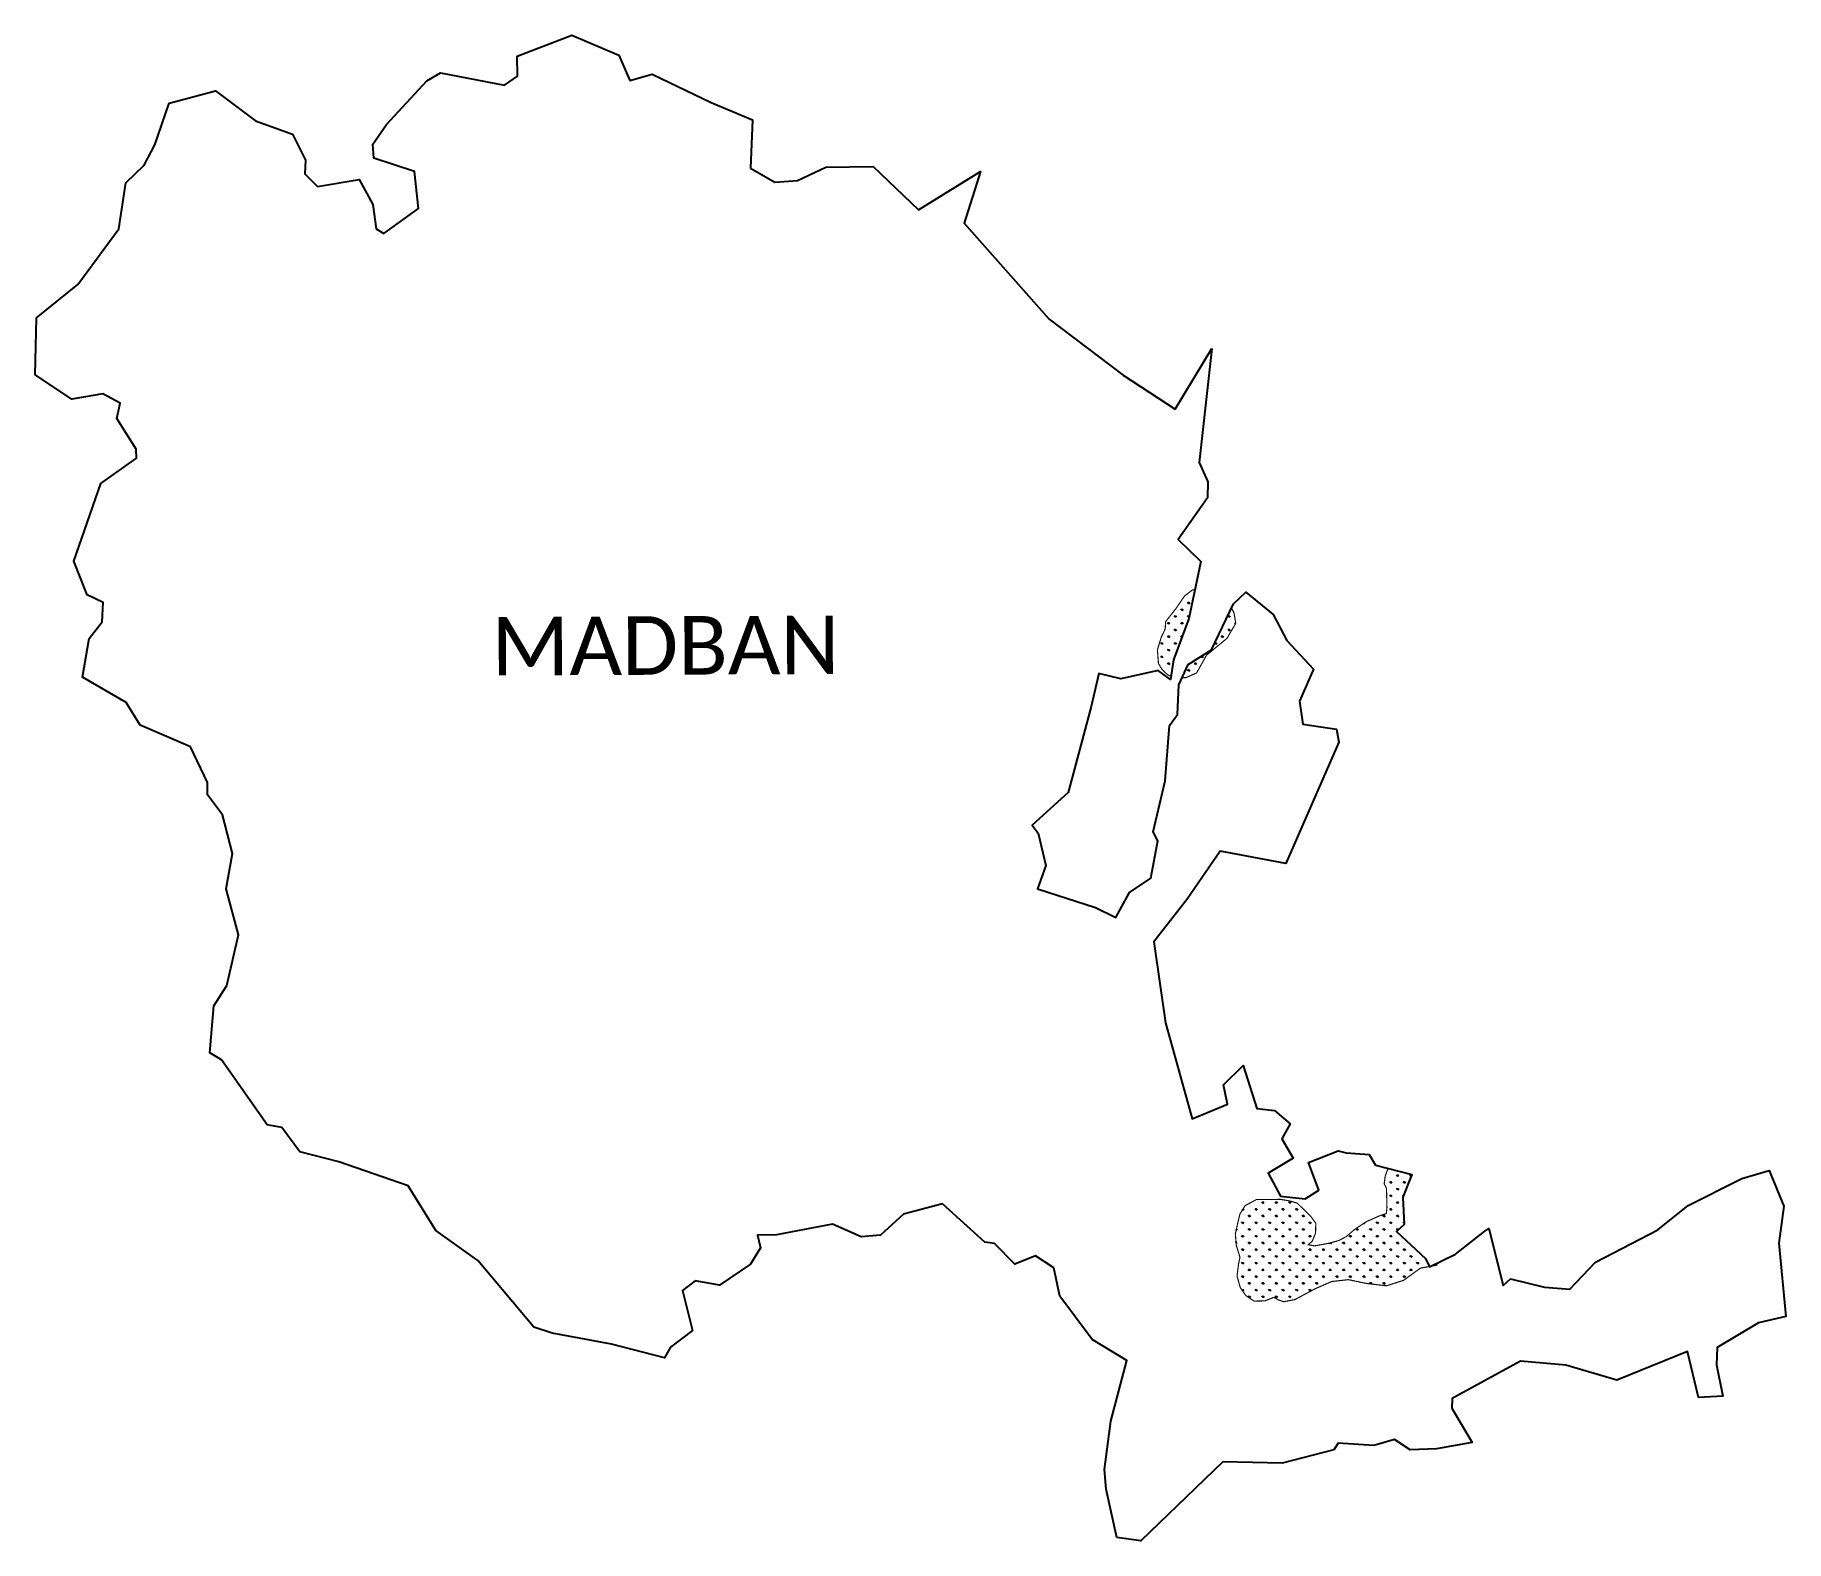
# Model space of a CAD drawing. Header units: metres. Extents: x 320500 to 325169, y 1832958 to 1836973.
import ezdxf

# ---------------------------------------------------------------- set-up
doc = ezdxf.new("R2010")
doc.units = ezdxf.units.M
doc.layers.add('MANGROOVES', color=112, linetype='Continuous')
doc.layers.add('VILLAGE NAME', color=250, linetype='Continuous')
doc.styles.get("Standard").update_dxf_attribs({"font": 'simplex.shx'})

msp = doc.modelspace()

# ---------------------------------------------------------------- hatches: boundary and pattern name
at = {"layer": 'MANGROOVES'}
h = msp.add_hatch(dxfattribs=at)
h.set_pattern_fill('GRASS', color=256)
h.paths.add_polyline_path([(323576.7, 1835416.8), (323592.6, 1835494), (323585.7, 1835493.3), (323564.8, 1835477), (323541.5, 1835443), (323514.6, 1835408.9), (323513.3, 1835389.2), (323502.7, 1835366.8), (323492.6, 1835333.7), (323495.4, 1835296.9), (323505.8, 1835280.4), (323520.8, 1835266.5), (323528.7, 1835263.4), (323535.3, 1835306.7)])
h.paths.add_polyline_path([(323701.5, 1835404.2), (323697, 1835431.4), (323690.1, 1835445.6), (323636.6, 1835333.6), (323575, 1835294.4), (323558.6, 1835259.5), (323568.1, 1835259.3), (323597, 1835271.9), (323623.5, 1835319.3), (323677.9, 1835364.1)])
h = msp.add_hatch(dxfattribs=at)
h.set_pattern_fill('GRASS', color=256)
h.paths.add_polyline_path([(324207.4, 1833711), (324130.2, 1833782.8), (324150.7, 1833801.3), (324146.6, 1833874.8), (324170.6, 1833934.5), (324107.5, 1833951), (324099.9, 1833929.9), (324097.4, 1833909.6), (324103.5, 1833898.1), (324104.7, 1833846.5), (324103, 1833830.8), (324082.9, 1833823.8), (324050.2, 1833809.2), (324018.7, 1833788.5), (323996.2, 1833769.2), (323976.7, 1833759), (323953, 1833752.1), (323912.1, 1833744.5), (323894.7, 1833747.6), (323905.6, 1833757.3), (323914.3, 1833778.5), (323915, 1833804.9), (323901.2, 1833823.5), (323865.5, 1833858.5), (323842.3, 1833865), (323820.5, 1833868.5), (323791.7, 1833868.2), (323757.2, 1833868.4), (323726.5, 1833851.7), (323712.4, 1833829), (323700.5, 1833777.4), (323702.8, 1833746.5), (323712.7, 1833714.3), (323708.9, 1833695.5), (323705, 1833663.9), (323713.5, 1833633.5), (323728.3, 1833612.2), (323750.7, 1833597.2), (323779.5, 1833597.9), (323803.3, 1833607.3), (323813.7, 1833601.1), (323829.2, 1833595.6), (323859.1, 1833601.3), (323913.5, 1833630.3), (323957.6, 1833649.6), (324001.9, 1833654.4), (324049.7, 1833644.4), (324103.3, 1833638.1), (324149, 1833652.6), (324194, 1833685.2), (324217.7, 1833689.4)])

# ---------------------------------------------------------------- linework, layer by layer
at = {"color": 3, "flags": 128}
for points in [[(323637.6, 1836136.8), (323603.6, 1835833.2), (323627.1, 1835782), (323626.6, 1835739.2), (323547.8, 1835628.2), (323608.2, 1835569.4), (323576.7, 1835416.8), (323535.3, 1835306.7), (323527.3, 1835254.2), (323494.9, 1835278.9), (323394.7, 1835256.5), (323336.1, 1835270.7), (323316.2, 1835182.3), (323255, 1834953.7), (323159, 1834866.3), (323174.8, 1834844.9), (323194.8, 1834758.8), (323172.7, 1834696.6), (323327.1, 1834646.6), (323381.6, 1834619.6), (323418.6, 1834686.5), (323474.8, 1834725.1), (323493.8, 1834824.2), (323481.2, 1834848.6), (323513.6, 1834984.7), (323525.1, 1835131.6), (323546.5, 1835161.6), (323549.8, 1835240.8), (323575, 1835294.4), (323636.6, 1835333.6), (323695.1, 1835456.1), (323728.8, 1835487.5), (323801.1, 1835427.8), (323838, 1835358.7), (323908.8, 1835282), (323871.6, 1835196.5), (323880.7, 1835135.6), (323970.2, 1835122.1), (323976.5, 1835087.7), (323835.2, 1834764), (323660, 1834796.7), (323572.4, 1834668.7), (323483.3, 1834555.4), (323513.9, 1834338.9), (323585, 1834082.8), (323679.3, 1834122.5), (323668.7, 1834173.7), (323721.1, 1834225.4), (323758.1, 1834111.2), (323805.1, 1834105.3), (323846.3, 1834070.3), (323824.2, 1834029.8), (323854.4, 1833978.5), (323788.2, 1833938.4), (323820.5, 1833876.9), (323887, 1833870.3), (323923.4, 1833893.4), (323895.3, 1833966.5), (323974.6, 1833998.3), (323995.8, 1833993), (324057.6, 1833987.7), (324074.1, 1833959.6), (324170.6, 1833934.5), (324146.6, 1833874.8), (324150.7, 1833801.3), (324130.2, 1833782.8), (324207.4, 1833711), (324218.2, 1833688.4), (324287.6, 1833722.6), (324365.9, 1833784), (324376.3, 1833790.8), (324414.5, 1833639), (324434.4, 1833656.7), (324525, 1833634.6), (324592.3, 1833629.1), (324661.2, 1833701.2), (324826.9, 1833787.2), (324907.5, 1833852.4), (325051.1, 1833924.4), (325124.1, 1833945.5), (325162.8, 1833850.8), (325149.3, 1833751.3), (325168.7, 1833555.9), (325095.1, 1833539.4), (324985.2, 1833473.5), (324983, 1833427.5), (325000.2, 1833343.8), (324935, 1833339.9), (324906.1, 1833462.6), (324717.9, 1833386.1), (324582, 1833426.9), (324460.7, 1833436.8), (324278.3, 1833337.2), (324277.4, 1833311.4), (324331.7, 1833220.6), (324237.1, 1833203.8), (324167, 1833201.1), (324124.4, 1833228.7), (324069.3, 1833212.1), (323974.4, 1833218.3), (323962.7, 1833200.9), (323825.2, 1833165.6), (323667.4, 1833168.4), (323448.6, 1832957.7), (323384.4, 1832967.3), (323355.9, 1833095.5), (323351.2, 1833148.6), (323368.7, 1833277.1), (323411.3, 1833439.2), (323318.7, 1833494.7), (323232.1, 1833610.1), (323216.1, 1833685.6), (323167.6, 1833717.8), (323112.7, 1833696), (323058.1, 1833751.2), (323032.2, 1833754.8), (322919.7, 1833856.2), (322815.7, 1833829.4), (322754.3, 1833772.9), (322703, 1833768.3), (322626.5, 1833802.6), (322476.7, 1833774.2), (322425.9, 1833773.2), (322433.9, 1833739.1), (322407.4, 1833696), (322324.5, 1833639.4), (322260.1, 1833651.4), (322226.1, 1833625.6), (322253, 1833519.3), (322194.2, 1833474.3), (322178.6, 1833446.3), (322036.7, 1833482.7), (321878.7, 1833512), (321829.5, 1833528), (321680.7, 1833705.5), (321568.6, 1833785.5), (321494.4, 1833904.4), (321309.8, 1833968.7), (321206.1, 1833995.5), (321158.3, 1834059.8), (321118.4, 1834067), (320997.2, 1834240.7), (320965.8, 1834259.5), (320976.9, 1834384.3), (321011.5, 1834438.6), (321042.5, 1834574.2), (321009.8, 1834696.1), (321026.7, 1834790.3), (320999.8, 1834893.4), (320960, 1834946.9), (320960, 1834980.4), (320914.6, 1835075.4), (320780, 1835133.2), (320742.6, 1835193.6), (320626.4, 1835260.9), (320643.8, 1835364), (320678.7, 1835408.3), (320681.5, 1835460.2), (320638.5, 1835480.4), (320603.2, 1835570.1), (320675.1, 1835777.3), (320770.1, 1835845.1), (320769.1, 1835868.4), (320717.6, 1835950.5), (320726.8, 1835991.3), (320680.7, 1836015.9), (320598.1, 1836002.3), (320499.7, 1836067), (320503.4, 1836218.6), (320614, 1836307.6), (320723.5, 1836455.8), (320742.1, 1836578.8), (320791.2, 1836625.9), (320819, 1836680.2), (320857.6, 1836790.9), (320981.2, 1836823.9), (321087.8, 1836744.3), (321186.6, 1836708.8), (321220.9, 1836639.6), (321218.9, 1836602.5), (321253.4, 1836569), (321364.2, 1836587.6), (321400.2, 1836521.1), (321409.4, 1836456.6), (321429.6, 1836443.3), (321522.4, 1836510), (321511.6, 1836609.3), (321403.3, 1836645), (321400.7, 1836682.3), (321437, 1836734.4), (321544.1, 1836850.4), (321581.4, 1836871.8), (321751.2, 1836839.2), (321786.3, 1836862.9), (321785.2, 1836916.7), (321931.1, 1836972.9), (322056.8, 1836919), (322086.1, 1836851.4), (322145.5, 1836868.3), (322302.7, 1836793.3), (322412.5, 1836746.7), (322407.7, 1836617.5), (322472.7, 1836580.5), (322533.3, 1836585.1), (322608.1, 1836620.2), (322734.3, 1836622.7), (322855.2, 1836507.1), (323021.1, 1836609), (322977.6, 1836471.7), (323203.9, 1836215.1), (323401.2, 1836065.7), (323539.7, 1835975.3)], [(323539.7, 1835975.3), (323637.6, 1836136.8)]]:
    msp.add_lwpolyline(points, dxfattribs=at)
at = {"layer": 'MANGROOVES', "const_width": 3.02, "flags": 128}
for points in [[(323528.7, 1835263.4), (323520.8, 1835266.5), (323505.8, 1835280.4), (323495.4, 1835296.9), (323492.6, 1835333.7), (323502.7, 1835366.8), (323513.3, 1835389.2), (323514.6, 1835408.9), (323541.5, 1835443), (323564.8, 1835477), (323585.7, 1835493.3), (323592.6, 1835494)], [(323690.1, 1835445.6), (323697, 1835431.4), (323701.5, 1835404.2), (323677.9, 1835364.1), (323623.5, 1835319.3), (323597, 1835271.9), (323568.1, 1835259.3), (323558.6, 1835259.5)], [(323803.3, 1833607.3), (323779.5, 1833597.9), (323750.7, 1833597.2), (323728.3, 1833612.2), (323713.5, 1833633.5), (323705, 1833663.9), (323708.9, 1833695.5), (323712.7, 1833714.3), (323702.8, 1833746.5), (323700.5, 1833777.4), (323712.4, 1833829), (323726.5, 1833851.7), (323757.2, 1833868.4), (323791.7, 1833868.2), (323820.5, 1833868.5), (323842.3, 1833865), (323865.5, 1833858.5), (323901.2, 1833823.5), (323915, 1833804.9), (323914.3, 1833778.5), (323905.6, 1833757.3), (323894.7, 1833747.6), (323912.1, 1833744.5), (323953, 1833752.1), (323976.7, 1833759), (323996.2, 1833769.2), (324018.7, 1833788.5), (324050.2, 1833809.2), (324082.9, 1833823.8), (324103, 1833830.8), (324104.7, 1833846.5), (324103.5, 1833898.1), (324097.4, 1833909.6), (324099.9, 1833929.9), (324107.5, 1833951)], [(324217.7, 1833689.4), (324194, 1833685.2), (324149, 1833652.6), (324103.3, 1833638.1), (324049.7, 1833644.4), (324001.9, 1833654.4), (323957.6, 1833649.6), (323913.5, 1833630.3), (323859.1, 1833601.3), (323829.2, 1833595.6), (323813.7, 1833601.1), (323803.3, 1833607.3)], [(324240.6, 1833699.4), (324237.1, 1833692.9), (324222, 1833690.2)]]:
    msp.add_lwpolyline(points, dxfattribs=at)

# ---------------------------------------------------------------- texts
at = {"layer": 'VILLAGE NAME', "insert": (321716.2, 1835421.3), "char_height": 155.989, "attachment_point": 1, "rotation": 0.2435}
msp.add_mtext_dynamic_manual_height_columns('{\\fCalibri|b0|i0|c0|p34;MADBAN}', width=1786.018, gutter_width=779.9, heights=[156.7], dxfattribs=at)

doc.saveas('drawing.dxf')
